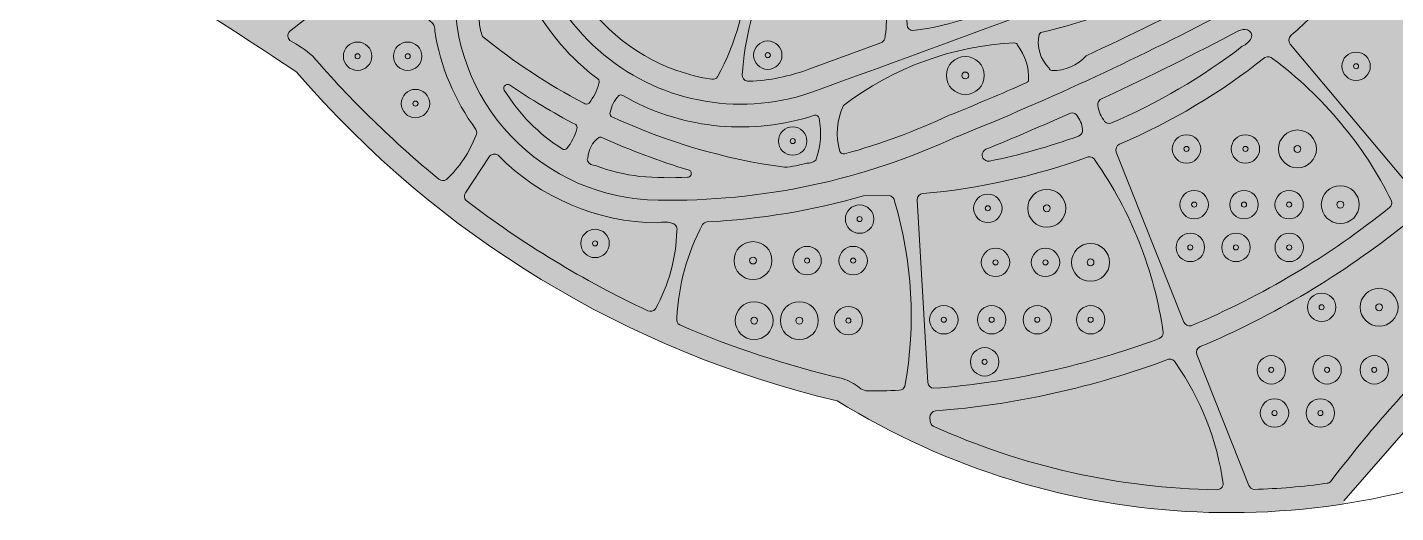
# Model space of a CAD drawing. Header units: inches. Extents: x 36 to 71.8, y 17.4 to 61.8.
# Drawn here: x 49.76 to 64.21, y 17.41 to 22.53 of the extents above; entities that cross this region are included whole.
import ezdxf

# ---------------------------------------------------------------- set-up
doc = ezdxf.new("R2010")
doc.units = ezdxf.units.IN
doc.header["$MEASUREMENT"] = 0
for name, color, linetype, lineweight in [('00_SOURCE_FROZEN', 7, 'CONTINUOUS', 18), ('20_ADDITIONS_CLOSED', 7, 'CONTINUOUS', 13), ('30_MATERIALS', 7, 'CONTINUOUS', 13), ('40_PLANT_SYMBOLS', 7, 'CONTINUOUS', 13)]:
    doc.layers.add(name, color=color, linetype=linetype, lineweight=lineweight)

# ---------------------------------------------------------------- blocks, each defined once
blk = doc.blocks.new('TREE_CROWN_2D')
for radius in [1, 0.18]:
    blk.add_circle((0, 0), radius)

msp = doc.modelspace()

# ---------------------------------------------------------------- hatches: boundary and pattern name
at = {"layer": '30_MATERIALS', "true_color": 0xe8d8b8}
h = msp.add_hatch(color=254, dxfattribs=at)
h.dxf.hatch_style = 1
h.paths.add_polyline_path([(39.788, 24.886), (39.79, 24.888), (39.964, 25.017), (40.137, 25.149), (40.307, 25.283), (40.476, 25.419), (40.643, 25.558), (40.808, 25.699), (40.972, 25.843), (41.133, 25.989), (41.292, 26.138), (41.449, 26.288), (41.605, 26.441), (41.758, 26.597), (42.376, 26.597), (45.427, 29.473), (48.095, 29.84), (50.4, 30.004), (53.65, 30.945), (53.846, 31.023), (54.043, 31.098), (54.242, 31.168), (54.441, 31.236), (54.642, 31.299), (54.843, 31.359), (55.046, 31.416), (55.249, 31.469), (55.453, 31.518), (55.657, 31.563), (55.862, 31.605), (56.068, 31.643), (56.275, 31.678), (56.482, 31.708), (56.689, 31.736), (56.897, 31.759), (57.106, 31.779), (57.314, 31.795), (57.523, 31.807), (57.732, 31.816), (57.942, 31.821), (58.151, 31.822), (58.361, 31.82), (58.571, 31.814), (58.78, 31.804), (58.99, 31.79), (59.199, 31.773), (59.408, 31.752), (59.617, 31.727), (59.826, 31.699), (60.035, 31.666), (60.243, 31.63), (60.446, 31.626), (60.649, 31.616), (60.849, 31.597), (61.049, 31.572), (61.246, 31.541), (61.442, 31.502), (61.635, 31.457), (61.827, 31.405), (62.015, 31.346), (62.202, 31.281), (62.386, 31.21), (62.567, 31.133), (62.745, 31.049), (62.92, 30.96), (63.091, 30.864), (63.26, 30.763), (63.424, 30.656), (63.585, 30.544), (63.742, 30.426), (63.895, 30.302), (64.044, 30.173), (64.189, 30.039), (64.329, 29.9), (64.464, 29.756), (64.594, 29.606), (64.72, 29.452), (64.84, 29.293), (64.955, 29.13), (65.065, 28.961), (65.169, 28.789), (65.268, 28.612), (65.36, 28.431), (66.481, 23.89), (66.516, 23.72), (66.545, 23.55), (66.569, 23.379), (66.586, 23.209), (66.598, 23.038), (66.605, 22.868), (66.605, 22.698), (66.6, 22.529), (66.589, 22.36), (66.573, 22.192), (66.551, 22.025), (66.524, 21.859), (66.492, 21.694), (66.454, 21.53), (66.41, 21.368), (66.362, 21.207), (66.308, 21.048), (66.249, 20.89), (66.185, 20.735), (66.115, 20.582), (66.041, 20.431), (65.961, 20.282), (65.877, 20.136), (65.788, 19.992), (65.693, 19.852), (65.594, 19.714), (65.49, 19.579), (65.381, 19.447), (65.268, 19.318), (65.15, 19.193), (65.027, 19.072), (64.9, 18.954), (63.661, 17.533), (63.666, 17.504), (63.601, 17.493), (63.354, 17.461), (63.106, 17.436), (62.858, 17.419), (62.609, 17.411), (62.36, 17.41), (62.112, 17.417), (61.864, 17.431), (61.616, 17.454), (61.369, 17.485), (61.123, 17.523), (60.878, 17.569), (60.635, 17.623), (60.393, 17.685), (60.152, 17.754), (60.033, 17.792), (59.914, 17.832), (59.795, 17.873), (59.677, 17.917), (59.56, 17.962), (59.443, 18.01), (59.327, 18.059), (59.211, 18.11), (59.097, 18.164), (58.982, 18.219), (58.869, 18.276), (58.756, 18.335), (58.644, 18.396), (58.533, 18.459), (58.423, 18.524), (58.313, 18.59), (58.106, 18.642), (57.9, 18.697), (57.695, 18.756), (57.492, 18.82), (57.291, 18.887), (57.09, 18.958), (56.892, 19.032), (56.695, 19.111), (56.5, 19.193), (56.307, 19.28), (56.116, 19.369), (55.926, 19.463), (55.738, 19.56), (55.553, 19.661), (55.369, 19.765), (55.188, 19.873), (55.008, 19.985), (54.831, 20.1), (54.656, 20.218), (54.484, 20.34), (54.313, 20.465), (54.146, 20.594), (53.98, 20.725), (53.817, 20.861), (53.657, 20.999), (53.499, 21.141), (53.344, 21.286), (53.192, 21.434), (53.042, 21.585), (52.895, 21.739), (52.751, 21.897), (52.611, 22.057), (52.262, 22.289), (51.911, 22.516), (51.558, 22.741), (51.204, 22.963), (50.847, 23.181), (50.488, 23.396), (50.127, 23.607), (49.764, 23.815), (49.728, 23.834), (49.69, 23.851), (49.652, 23.865), (49.613, 23.876), (49.574, 23.886), (49.534, 23.893), (49.494, 23.898), (49.454, 23.9), (49.414, 23.9), (49.374, 23.898), (49.334, 23.893), (49.294, 23.886), (49.255, 23.877), (49.216, 23.865), (49.177, 23.851), (49.139, 23.835), (48.207, 23.627), (47.276, 23.413), (46.347, 23.194), (45.418, 22.97), (45.223, 22.937), (45.027, 22.91), (44.832, 22.89), (44.636, 22.876), (44.441, 22.868), (44.246, 22.867), (44.052, 22.872), (43.858, 22.883), (43.666, 22.901), (43.474, 22.924), (43.283, 22.954), (43.094, 22.989), (42.906, 23.031), (42.719, 23.078), (42.535, 23.131), (42.352, 23.19), (42.171, 23.255), (41.992, 23.326), (41.815, 23.402), (41.641, 23.484), (41.469, 23.571), (41.3, 23.664), (41.134, 23.762), (40.971, 23.866), (40.81, 23.975), (40.653, 24.09), (40.5, 24.21), (40.35, 24.335), (40.203, 24.465), (40.061, 24.6), (39.922, 24.741), (39.788, 24.886)])
at = {"layer": '30_MATERIALS', "true_color": 0xb6c890}
h = msp.add_hatch(color=9, dxfattribs=at)
h.dxf.hatch_style = 1
h.paths.add_polyline_path([(54.797, 23.805), (54.803, 23.737), (54.811, 23.67), (54.82, 23.604), (54.831, 23.538), (54.844, 23.472), (54.858, 23.407), (54.875, 23.342), (54.893, 23.278), (54.912, 23.215), (54.933, 23.152), (54.956, 23.09), (54.981, 23.028), (55.007, 22.968), (55.035, 22.908), (55.064, 22.848), (55.095, 22.79), (55.127, 22.732), (55.161, 22.675), (55.197, 22.62), (55.233, 22.565), (55.272, 22.511), (55.312, 22.458), (55.353, 22.406), (55.396, 22.355), (55.44, 22.305), (55.485, 22.256), (55.532, 22.209), (55.58, 22.162), (55.63, 22.117), (55.68, 22.073), (55.733, 22.031), (55.786, 21.989), (55.795, 21.979), (55.8, 21.967), (55.801, 21.954), (55.797, 21.94), (55.789, 21.912), (55.78, 21.885), (55.756, 21.831), (55.727, 21.781), (55.711, 21.757), (55.693, 21.734), (55.68, 21.727), (55.665, 21.724), (55.651, 21.727), (55.637, 21.734), (55.496, 21.81), (55.357, 21.89), (55.22, 21.973), (55.085, 22.059), (54.952, 22.149), (54.822, 22.242), (54.694, 22.339), (54.568, 22.439), (54.557, 22.473), (54.548, 22.507), (54.541, 22.543), (54.537, 22.579), (54.524, 22.674), (54.516, 22.769), (54.513, 22.865), (54.515, 22.96), (54.546, 23.166), (54.583, 23.371), (54.626, 23.574), (54.675, 23.777), (54.689, 23.798), (54.706, 23.816), (54.727, 23.831), (54.75, 23.841), (54.764, 23.842), (54.778, 23.837), (54.788, 23.828), (54.795, 23.815)])
h = msp.add_hatch(color=9, dxfattribs=at)
h.dxf.hatch_style = 1
h.paths.add_polyline_path([(56.281, 23.665), (56.289, 23.675), (56.299, 23.683), (56.31, 23.689), (56.321, 23.693), (56.333, 23.694), (56.345, 23.694), (56.357, 23.691), (56.369, 23.685), (56.484, 23.619), (56.6, 23.556), (56.718, 23.497), (56.838, 23.441), (56.959, 23.388), (57.082, 23.34), (57.206, 23.295), (57.332, 23.253), (57.342, 23.248), (57.351, 23.24), (57.358, 23.232), (57.364, 23.222), (57.368, 23.211), (57.37, 23.2), (57.37, 23.189), (57.368, 23.177), (57.364, 23.101), (57.358, 23.025), (57.35, 22.949), (57.34, 22.873), (57.328, 22.798), (57.313, 22.724), (57.296, 22.649), (57.277, 22.576), (57.256, 22.502), (57.233, 22.43), (57.208, 22.358), (57.18, 22.287), (57.151, 22.217), (57.119, 22.147), (57.086, 22.079), (57.05, 22.011), (57.038, 21.999), (57.023, 21.99), (57.007, 21.986), (56.99, 21.986), (56.896, 22.003), (56.803, 22.023), (56.711, 22.049), (56.621, 22.078), (56.532, 22.111), (56.446, 22.149), (56.361, 22.191), (56.278, 22.236), (56.198, 22.285), (56.12, 22.338), (56.044, 22.395), (55.971, 22.455), (55.901, 22.519), (55.834, 22.586), (55.77, 22.657), (55.709, 22.731), (55.702, 22.747), (55.701, 22.765), (55.704, 22.782), (55.711, 22.798)])
h = msp.add_hatch(color=9, dxfattribs=at)
h.dxf.hatch_style = 1
h.paths.add_polyline_path([(63.095, 22.356), (63.088, 22.367), (63.083, 22.379), (63.08, 22.391), (63.08, 22.403), (63.082, 22.415), (63.087, 22.426), (63.093, 22.437), (63.102, 22.447), (63.163, 22.502), (63.224, 22.557), (63.284, 22.614), (63.343, 22.671), (63.395, 22.696), (63.449, 22.718), (63.504, 22.737), (63.559, 22.753), (63.616, 22.765), (63.673, 22.774), (63.73, 22.78), (63.789, 22.782), (63.848, 22.791), (63.908, 22.802), (63.967, 22.814), (64.026, 22.828), (64.085, 22.844), (64.142, 22.862), (64.2, 22.881), (64.257, 22.902), (64.323, 22.945), (64.388, 22.99), (64.452, 23.036), (64.515, 23.084), (64.577, 23.133), (64.637, 23.185), (64.696, 23.237), (64.753, 23.292), (64.888, 23.429), (64.897, 23.435), (64.906, 23.44), (64.925, 23.444), (64.946, 23.443), (64.955, 23.44), (64.965, 23.435), (65.039, 23.409), (65.112, 23.381), (65.184, 23.351), (65.255, 23.319), (65.325, 23.285), (65.394, 23.248), (65.462, 23.21), (65.528, 23.17), (65.594, 23.128), (65.658, 23.084), (65.721, 23.038), (65.783, 22.99), (65.843, 22.941), (65.902, 22.889), (65.959, 22.836), (66.015, 22.781), (66.021, 22.77), (66.025, 22.759), (66.027, 22.747), (66.027, 22.736), (66.025, 22.724), (66.021, 22.713), (66.015, 22.703), (66.007, 22.693), (65.924, 22.566), (65.838, 22.441), (65.75, 22.318), (65.659, 22.196), (65.567, 22.075), (65.473, 21.956), (65.377, 21.839), (65.278, 21.724), (65.178, 21.61), (65.076, 21.498), (64.971, 21.388), (64.865, 21.28), (64.757, 21.173), (64.647, 21.069), (64.536, 20.966), (64.422, 20.865), (64.411, 20.859), (64.4, 20.856), (64.388, 20.854), (64.377, 20.855), (64.365, 20.858), (64.355, 20.862), (64.345, 20.869), (64.336, 20.877)])
h = msp.add_hatch(color=9, dxfattribs=at)
h.dxf.hatch_style = 1
h.paths.add_polyline_path([(59.024, 23.008), (59.025, 23.021), (59.027, 23.033), (59.032, 23.044), (59.039, 23.054), (59.048, 23.063), (59.058, 23.069), (59.07, 23.074), (59.082, 23.077), (59.214, 23.092), (59.345, 23.111), (59.475, 23.134), (59.604, 23.161), (59.733, 23.191), (59.861, 23.226), (59.987, 23.264), (60.113, 23.306), (60.124, 23.307), (60.136, 23.306), (60.147, 23.304), (60.157, 23.299), (60.166, 23.293), (60.174, 23.286), (60.181, 23.276), (60.187, 23.266), (60.208, 23.233), (60.227, 23.198), (60.244, 23.163), (60.259, 23.126), (60.272, 23.089), (60.283, 23.051), (60.291, 23.013), (60.297, 22.973), (60.294, 22.954), (60.285, 22.937), (60.272, 22.923), (60.255, 22.914), (60.19, 22.872), (60.124, 22.833), (60.057, 22.796), (59.989, 22.76), (59.92, 22.727), (59.85, 22.696), (59.779, 22.666), (59.708, 22.639), (59.635, 22.614), (59.562, 22.592), (59.489, 22.571), (59.414, 22.552), (59.34, 22.536), (59.264, 22.522), (59.188, 22.51), (59.112, 22.5), (59.1, 22.502), (59.088, 22.506), (59.078, 22.512), (59.069, 22.519), (59.062, 22.528), (59.056, 22.538), (59.052, 22.549), (59.05, 22.561)])
h = msp.add_hatch(color=9, dxfattribs=at)
h.dxf.hatch_style = 1
h.paths.add_polyline_path([(53.398, 23.174), (53.409, 23.181), (53.42, 23.186), (53.433, 23.188), (53.445, 23.188), (53.457, 23.185), (53.468, 23.181), (53.479, 23.174), (53.488, 23.165), (53.62, 23.011), (53.757, 22.862), (53.898, 22.716), (54.044, 22.575), (54.053, 22.557), (54.06, 22.538), (54.063, 22.518), (54.064, 22.498), (54.076, 22.428), (54.091, 22.358), (54.107, 22.288), (54.126, 22.219), (54.146, 22.151), (54.169, 22.084), (54.193, 22.017), (54.22, 21.951), (54.248, 21.886), (54.279, 21.821), (54.311, 21.758), (54.345, 21.695), (54.381, 21.634), (54.419, 21.573), (54.458, 21.514), (54.5, 21.455), (54.506, 21.439), (54.508, 21.422), (54.505, 21.405), (54.497, 21.389), (54.47, 21.324), (54.44, 21.26), (54.406, 21.199), (54.369, 21.14), (54.328, 21.083), (54.284, 21.028), (54.237, 20.976), (54.187, 20.927), (54.178, 20.921), (54.168, 20.918), (54.158, 20.916), (54.148, 20.915), (54.137, 20.917), (54.127, 20.92), (54.118, 20.924), (54.109, 20.93), (53.93, 21.08), (53.754, 21.234), (53.582, 21.392), (53.413, 21.553), (53.248, 21.718), (53.086, 21.886), (52.928, 22.058), (52.774, 22.233), (52.717, 22.278), (52.659, 22.32), (52.599, 22.359), (52.536, 22.395), (52.527, 22.405), (52.521, 22.416), (52.516, 22.428), (52.514, 22.441), (52.515, 22.454), (52.519, 22.467), (52.524, 22.479), (52.533, 22.489)])
h = msp.add_hatch(color=9, dxfattribs=at)
h.dxf.hatch_style = 1
h.paths.add_polyline_path([(57.38, 21.964), (57.367, 21.965), (57.354, 21.968), (57.342, 21.974), (57.332, 21.982), (57.323, 21.992), (57.317, 22.003), (57.312, 22.015), (57.311, 22.029), (57.316, 22.101), (57.322, 22.173), (57.331, 22.245), (57.341, 22.317), (57.354, 22.388), (57.368, 22.459), (57.384, 22.529), (57.402, 22.599), (57.421, 22.668), (57.443, 22.737), (57.466, 22.806), (57.492, 22.873), (57.519, 22.941), (57.548, 23.007), (57.578, 23.073), (57.611, 23.138), (57.622, 23.15), (57.636, 23.158), (57.652, 23.163), (57.669, 23.163), (57.799, 23.136), (57.931, 23.113), (58.062, 23.093), (58.195, 23.078), (58.327, 23.066), (58.46, 23.059), (58.594, 23.055), (58.727, 23.055), (58.738, 23.053), (58.749, 23.049), (58.758, 23.043), (58.767, 23.035), (58.774, 23.026), (58.779, 23.017), (58.783, 23.006), (58.784, 22.994), (58.803, 22.923), (58.817, 22.851), (58.826, 22.778), (58.832, 22.705), (58.834, 22.631), (58.831, 22.558), (58.825, 22.484), (58.814, 22.412), (58.807, 22.398), (58.799, 22.387), (58.787, 22.378), (58.774, 22.371), (58.015, 22.093), (57.939, 22.066), (57.861, 22.042), (57.782, 22.021), (57.703, 22.003), (57.623, 21.988), (57.542, 21.977), (57.461, 21.969)])
h = msp.add_hatch(color=9, dxfattribs=at)
h.dxf.hatch_style = 1
h.paths.add_polyline_path([(60.942, 22.234), (60.906, 22.198), (60.866, 22.167), (60.823, 22.14), (60.778, 22.117), (60.73, 22.099), (60.681, 22.087), (60.631, 22.079), (60.579, 22.077), (60.57, 22.08), (60.561, 22.086), (60.555, 22.094), (60.55, 22.103), (60.517, 22.14), (60.489, 22.18), (60.467, 22.223), (60.451, 22.268), (60.44, 22.315), (60.435, 22.363), (60.436, 22.411), (60.444, 22.46), (60.447, 22.465), (60.451, 22.47), (60.456, 22.475), (60.461, 22.478), (60.647, 22.526), (60.831, 22.579), (61.013, 22.638), (61.193, 22.701), (61.371, 22.771), (61.547, 22.845), (61.721, 22.924), (61.893, 23.009), (61.923, 23.027), (61.951, 23.046), (61.978, 23.066), (62.004, 23.088), (62.029, 23.111), (62.053, 23.136), (62.075, 23.162), (62.096, 23.189), (62.109, 23.198), (62.123, 23.201), (62.138, 23.199), (62.152, 23.191), (62.18, 23.167), (62.207, 23.142), (62.233, 23.116), (62.258, 23.089), (62.281, 23.06), (62.302, 23.03), (62.322, 22.999), (62.34, 22.967), (62.342, 22.954), (62.34, 22.942), (62.334, 22.93), (62.325, 22.921), (61.982, 22.743), (61.638, 22.569), (61.291, 22.399)])
h = msp.add_hatch(color=9, dxfattribs=at)
h.dxf.hatch_style = 1
h.paths.add_polyline_path([(61.143, 21.798), (61.498, 21.966), (61.85, 22.138), (62.201, 22.315), (62.549, 22.496), (62.571, 22.505), (62.595, 22.51), (62.619, 22.511), (62.643, 22.508), (62.655, 22.502), (62.666, 22.494), (62.675, 22.484), (62.682, 22.473), (62.686, 22.46), (62.688, 22.447), (62.688, 22.433), (62.684, 22.42), (62.666, 22.393), (62.644, 22.369), (62.618, 22.35), (62.589, 22.334), (62.427, 22.214), (62.261, 22.099), (62.092, 21.989), (61.92, 21.884), (61.745, 21.785), (61.566, 21.692), (61.385, 21.604), (61.201, 21.521), (61.189, 21.519), (61.177, 21.519), (61.165, 21.521), (61.154, 21.526), (61.144, 21.532), (61.135, 21.54), (61.128, 21.549), (61.123, 21.56), (61.11, 21.579), (61.099, 21.598), (61.089, 21.619), (61.081, 21.64), (61.074, 21.661), (61.069, 21.683), (61.066, 21.706), (61.064, 21.729), (61.069, 21.745), (61.077, 21.759), (61.088, 21.771), (61.102, 21.779)])
h = msp.add_hatch(color=9, dxfattribs=at)
h.dxf.hatch_style = 1
h.paths.add_polyline_path([(58.391, 21.198), (58.376, 21.196), (58.361, 21.201), (58.349, 21.21), (58.342, 21.224), (58.327, 21.285), (58.317, 21.346), (58.314, 21.408), (58.316, 21.471), (58.323, 21.532), (58.337, 21.593), (58.356, 21.652), (58.38, 21.71), (58.479, 21.783), (58.581, 21.851), (58.684, 21.916), (58.79, 21.977), (58.898, 22.033), (59.008, 22.085), (59.12, 22.134), (59.233, 22.177), (59.348, 22.217), (59.465, 22.252), (59.582, 22.283), (59.701, 22.31), (59.821, 22.332), (59.942, 22.35), (60.064, 22.363), (60.186, 22.372), (60.197, 22.368), (60.205, 22.362), (60.212, 22.354), (60.217, 22.345), (60.246, 22.304), (60.27, 22.262), (60.291, 22.217), (60.308, 22.171), (60.32, 22.124), (60.329, 22.076), (60.333, 22.027), (60.333, 21.977), (60.331, 21.969), (60.327, 21.962), (60.321, 21.956), (60.315, 21.952), (60.111, 21.862), (59.907, 21.775), (59.701, 21.689), (59.495, 21.605), (59.361, 21.544), (59.226, 21.486), (59.089, 21.43), (58.952, 21.378), (58.813, 21.328), (58.673, 21.282), (58.533, 21.238)])
h = msp.add_hatch(color=9, dxfattribs=at)
h.dxf.hatch_style = 1
h.paths.add_polyline_path([(61.259, 21.216), (61.256, 21.228), (61.255, 21.241), (61.256, 21.253), (61.26, 21.265), (61.265, 21.276), (61.273, 21.285), (61.283, 21.293), (61.294, 21.3), (61.397, 21.345), (61.499, 21.392), (61.6, 21.44), (61.7, 21.49), (61.799, 21.542), (61.898, 21.595), (61.995, 21.65), (62.092, 21.707), (62.187, 21.765), (62.282, 21.825), (62.376, 21.886), (62.468, 21.949), (62.56, 22.014), (62.65, 22.08), (62.74, 22.147), (62.828, 22.216), (62.839, 22.221), (62.85, 22.224), (62.861, 22.225), (62.872, 22.224), (62.883, 22.222), (62.894, 22.217), (62.903, 22.21), (62.911, 22.202), (63.01, 22.127), (63.105, 22.048), (63.199, 21.968), (63.29, 21.884), (63.378, 21.798), (63.463, 21.71), (63.546, 21.619), (63.627, 21.525), (63.704, 21.43), (63.779, 21.332), (63.851, 21.232), (63.919, 21.13), (63.985, 21.025), (64.048, 20.919), (64.108, 20.811), (64.165, 20.701), (64.168, 20.681), (64.165, 20.662), (64.156, 20.645), (64.143, 20.631), (64.023, 20.536), (63.901, 20.443), (63.778, 20.353), (63.654, 20.264), (63.527, 20.178), (63.4, 20.094), (63.271, 20.013), (63.14, 19.933), (63.008, 19.856), (62.875, 19.782), (62.741, 19.709), (62.605, 19.639), (62.468, 19.572), (62.329, 19.506), (62.19, 19.444), (62.049, 19.383), (62.037, 19.381), (62.026, 19.381), (62.014, 19.383), (62.003, 19.388), (61.994, 19.394), (61.985, 19.402), (61.978, 19.411), (61.972, 19.422)])
h = msp.add_hatch(color=9, dxfattribs=at)
h.dxf.hatch_style = 1
h.paths.add_polyline_path([(54.799, 21.871), (54.795, 21.879), (54.794, 21.887), (54.794, 21.895), (54.795, 21.903), (54.799, 21.911), (54.803, 21.918), (54.809, 21.923), (54.817, 21.928), (54.825, 21.93), (54.834, 21.931), (54.843, 21.93), (54.852, 21.927), (55.022, 21.814), (55.196, 21.707), (55.373, 21.604), (55.553, 21.507), (55.56, 21.498), (55.564, 21.487), (55.566, 21.476), (55.564, 21.464), (55.555, 21.436), (55.546, 21.407), (55.535, 21.38), (55.522, 21.353), (55.508, 21.327), (55.493, 21.302), (55.476, 21.278), (55.458, 21.254), (55.446, 21.247), (55.434, 21.244), (55.421, 21.245), (55.409, 21.251), (55.318, 21.312), (55.231, 21.379), (55.147, 21.45), (55.068, 21.526), (54.994, 21.606), (54.924, 21.69), (54.859, 21.779)])
h = msp.add_hatch(color=9, dxfattribs=at)
h.dxf.hatch_style = 1
h.paths.add_polyline_path([(56.101, 21.785), (56.158, 21.755), (56.216, 21.727), (56.274, 21.7), (56.333, 21.674), (56.392, 21.651), (56.452, 21.628), (56.512, 21.608), (56.573, 21.588), (56.634, 21.571), (56.695, 21.555), (56.757, 21.541), (56.819, 21.528), (56.944, 21.507), (57.069, 21.492), (57.195, 21.484), (57.322, 21.482), (57.385, 21.483), (57.448, 21.487), (57.512, 21.491), (57.575, 21.498), (57.638, 21.505), (57.701, 21.515), (57.764, 21.526), (57.826, 21.539), (57.889, 21.553), (57.951, 21.569), (58.012, 21.587), (58.074, 21.606), (58.082, 21.607), (58.09, 21.606), (58.097, 21.604), (58.104, 21.6), (58.11, 21.595), (58.115, 21.589), (58.119, 21.582), (58.121, 21.575), (58.13, 21.519), (58.136, 21.463), (58.137, 21.407), (58.135, 21.352), (58.129, 21.296), (58.119, 21.241), (58.105, 21.187), (58.087, 21.133), (58.067, 21.117), (58.043, 21.106), (58.018, 21.1), (57.992, 21.1), (57.934, 21.085), (57.875, 21.072), (57.815, 21.063), (57.755, 21.056), (57.637, 21.074), (57.519, 21.093), (57.401, 21.115), (57.284, 21.139), (57.168, 21.165), (57.052, 21.193), (56.936, 21.224), (56.821, 21.256), (56.707, 21.291), (56.594, 21.328), (56.481, 21.367), (56.369, 21.408), (56.257, 21.451), (56.147, 21.496), (56.037, 21.543), (55.928, 21.593), (55.92, 21.602), (55.915, 21.613), (55.914, 21.624), (55.916, 21.636), (55.922, 21.661), (55.929, 21.685), (55.938, 21.709), (55.949, 21.731), (55.961, 21.753), (55.975, 21.774), (55.991, 21.794), (56.008, 21.813), (56.018, 21.818), (56.029, 21.82), (56.04, 21.819), (56.051, 21.815)])
h = msp.add_hatch(color=9, dxfattribs=at)
h.dxf.hatch_style = 1
h.paths.add_polyline_path([(59.921, 21.122), (59.907, 21.121), (59.894, 21.122), (59.881, 21.127), (59.869, 21.133), (59.859, 21.143), (59.852, 21.154), (59.846, 21.166), (59.843, 21.179), (59.843, 21.19), (59.845, 21.2), (59.848, 21.21), (59.852, 21.219), (59.858, 21.227), (59.865, 21.235), (59.874, 21.241), (59.883, 21.246), (60.107, 21.339), (60.33, 21.434), (60.552, 21.53), (60.774, 21.629), (60.786, 21.631), (60.798, 21.631), (60.81, 21.629), (60.821, 21.625), (60.831, 21.618), (60.839, 21.611), (60.847, 21.601), (60.852, 21.59), (60.864, 21.573), (60.874, 21.555), (60.883, 21.537), (60.89, 21.518), (60.896, 21.498), (60.9, 21.478), (60.903, 21.458), (60.903, 21.437), (60.898, 21.42), (60.889, 21.405), (60.876, 21.394), (60.86, 21.386), (60.745, 21.345), (60.629, 21.306), (60.512, 21.27), (60.395, 21.236), (60.277, 21.204), (60.159, 21.175), (60.04, 21.147)])
h = msp.add_hatch(color=9, dxfattribs=at)
h.dxf.hatch_style = 1
h.paths.add_polyline_path([(55.762, 21.074), (55.749, 21.074), (55.736, 21.077), (55.724, 21.081), (55.712, 21.087), (55.702, 21.094), (55.692, 21.103), (55.684, 21.113), (55.677, 21.124), (55.675, 21.132), (55.675, 21.139), (55.676, 21.147), (55.679, 21.154), (55.683, 21.185), (55.69, 21.216), (55.701, 21.246), (55.714, 21.275), (55.73, 21.302), (55.749, 21.327), (55.771, 21.351), (55.795, 21.372), (55.803, 21.375), (55.812, 21.376), (55.821, 21.375), (55.83, 21.372), (55.942, 21.322), (56.055, 21.274), (56.169, 21.227), (56.283, 21.183), (56.399, 21.141), (56.515, 21.101), (56.632, 21.063), (56.749, 21.027), (56.756, 21.023), (56.763, 21.018), (56.767, 21.011), (56.771, 21.003), (56.773, 20.995), (56.773, 20.987), (56.771, 20.979), (56.768, 20.971), (56.762, 20.963), (56.754, 20.956), (56.744, 20.952), (56.734, 20.951), (56.608, 20.946), (56.482, 20.947), (56.356, 20.951), (56.231, 20.96), (56.171, 20.968), (56.111, 20.978), (56.052, 20.989), (55.993, 21.002), (55.934, 21.017), (55.876, 21.034), (55.819, 21.053)])
h = msp.add_hatch(color=9, dxfattribs=at)
h.dxf.hatch_style = 1
h.paths.add_polyline_path([(54.639, 21.167), (54.647, 21.178), (54.658, 21.186), (54.669, 21.192), (54.682, 21.196), (54.696, 21.196), (54.709, 21.194), (54.721, 21.19), (54.733, 21.183), (54.818, 21.101), (54.907, 21.023), (54.999, 20.951), (55.094, 20.883), (55.193, 20.82), (55.294, 20.762), (55.397, 20.709), (55.503, 20.66), (55.611, 20.618), (55.721, 20.58), (55.833, 20.548), (55.947, 20.521), (56.062, 20.499), (56.178, 20.483), (56.295, 20.473), (56.414, 20.468), (56.436, 20.473), (56.458, 20.477), (56.48, 20.478), (56.502, 20.478), (56.525, 20.476), (56.547, 20.472), (56.568, 20.466), (56.59, 20.459), (56.599, 20.453), (56.606, 20.446), (56.613, 20.437), (56.617, 20.428), (56.621, 20.418), (56.622, 20.407), (56.622, 20.397), (56.62, 20.386), (56.618, 20.332), (56.614, 20.278), (56.608, 20.224), (56.601, 20.171), (56.592, 20.117), (56.581, 20.064), (56.57, 20.012), (56.556, 19.959), (56.541, 19.908), (56.524, 19.856), (56.506, 19.805), (56.487, 19.755), (56.466, 19.705), (56.443, 19.656), (56.419, 19.608), (56.393, 19.56), (56.386, 19.552), (56.377, 19.545), (56.367, 19.54), (56.357, 19.537), (56.346, 19.535), (56.336, 19.535), (56.325, 19.537), (56.314, 19.541), (56.187, 19.602), (56.061, 19.664), (55.936, 19.727), (55.812, 19.793), (55.688, 19.86), (55.566, 19.929), (55.444, 19.999), (55.324, 20.071), (55.204, 20.145), (55.086, 20.22), (54.968, 20.297), (54.852, 20.375), (54.736, 20.455), (54.622, 20.537), (54.508, 20.62), (54.396, 20.705), (54.389, 20.713), (54.383, 20.723), (54.38, 20.733), (54.378, 20.744), (54.378, 20.755), (54.379, 20.766), (54.383, 20.776), (54.388, 20.786)])
h = msp.add_hatch(color=9, dxfattribs=at)
h.dxf.hatch_style = 1
h.paths.add_polyline_path([(59.158, 20.711), (59.158, 20.724), (59.161, 20.736), (59.166, 20.747), (59.174, 20.757), (59.183, 20.766), (59.193, 20.772), (59.205, 20.777), (59.217, 20.779), (59.329, 20.79), (59.44, 20.802), (59.551, 20.817), (59.662, 20.833), (59.773, 20.851), (59.883, 20.87), (59.993, 20.892), (60.102, 20.915), (60.211, 20.94), (60.32, 20.967), (60.428, 20.996), (60.536, 21.027), (60.643, 21.059), (60.75, 21.093), (60.856, 21.129), (60.961, 21.167), (60.973, 21.168), (60.985, 21.168), (60.996, 21.165), (61.006, 21.161), (61.016, 21.155), (61.024, 21.147), (61.031, 21.138), (61.036, 21.127), (61.106, 21.025), (61.172, 20.921), (61.235, 20.814), (61.295, 20.707), (61.352, 20.597), (61.406, 20.486), (61.456, 20.374), (61.503, 20.26), (61.546, 20.145), (61.586, 20.028), (61.623, 19.911), (61.656, 19.792), (61.686, 19.672), (61.712, 19.552), (61.735, 19.43), (61.754, 19.308), (61.75, 19.289), (61.742, 19.271), (61.728, 19.258), (61.711, 19.248), (61.567, 19.196), (61.423, 19.146), (61.277, 19.099), (61.131, 19.054), (60.984, 19.012), (60.837, 18.973), (60.689, 18.936), (60.54, 18.902), (60.39, 18.87), (60.241, 18.841), (60.09, 18.815), (59.939, 18.791), (59.788, 18.77), (59.636, 18.751), (59.484, 18.736), (59.332, 18.722), (59.32, 18.724), (59.308, 18.728), (59.298, 18.734), (59.289, 18.741), (59.282, 18.75), (59.276, 18.76), (59.272, 18.772), (59.27, 18.784)])
h = msp.add_hatch(color=9, dxfattribs=at)
h.dxf.hatch_style = 1
h.paths.add_polyline_path([(58.546, 18.729), (58.506, 18.759), (58.463, 18.785), (58.418, 18.806), (58.37, 18.824), (58.15, 18.878), (57.932, 18.937), (57.714, 19.001), (57.498, 19.07), (57.284, 19.143), (57.071, 19.221), (56.86, 19.304), (56.651, 19.391), (56.642, 19.397), (56.635, 19.404), (56.629, 19.413), (56.624, 19.422), (56.621, 19.432), (56.619, 19.442), (56.619, 19.453), (56.621, 19.464), (56.625, 19.528), (56.631, 19.593), (56.638, 19.657), (56.647, 19.721), (56.658, 19.785), (56.671, 19.848), (56.685, 19.911), (56.701, 19.973), (56.719, 20.035), (56.738, 20.096), (56.76, 20.157), (56.782, 20.218), (56.807, 20.277), (56.833, 20.336), (56.861, 20.395), (56.891, 20.452), (56.901, 20.463), (56.912, 20.471), (56.925, 20.476), (56.94, 20.479), (57.149, 20.492), (57.357, 20.512), (57.565, 20.538), (57.772, 20.57), (57.978, 20.607), (58.183, 20.65), (58.386, 20.699), (58.589, 20.754), (58.86, 20.758), (58.871, 20.756), (58.882, 20.752), (58.892, 20.746), (58.9, 20.738), (58.907, 20.729), (58.913, 20.719), (58.916, 20.709), (58.918, 20.697), (58.952, 20.578), (58.982, 20.458), (59.009, 20.337), (59.032, 20.216), (59.051, 20.094), (59.067, 19.972), (59.079, 19.85), (59.088, 19.727), (59.093, 19.604), (59.094, 19.481), (59.092, 19.358), (59.086, 19.235), (59.077, 19.112), (59.064, 18.989), (59.047, 18.866), (59.027, 18.744), (59.018, 18.727), (59.004, 18.714), (58.987, 18.705), (58.968, 18.701), (58.88, 18.698), (58.791, 18.696), (58.702, 18.695), (58.614, 18.696), (58.596, 18.701), (58.578, 18.709), (58.562, 18.718)])
h = msp.add_hatch(color=9, dxfattribs=at)
h.dxf.hatch_style = 1
h.paths.add_polyline_path([(62.109, 19.078), (62.105, 19.09), (62.104, 19.103), (62.105, 19.115), (62.109, 19.127), (62.115, 19.138), (62.123, 19.148), (62.133, 19.156), (62.144, 19.162), (62.289, 19.224), (62.433, 19.29), (62.576, 19.357), (62.718, 19.427), (62.858, 19.5), (62.997, 19.575), (63.134, 19.652), (63.27, 19.732), (63.405, 19.814), (63.539, 19.899), (63.67, 19.985), (63.801, 20.074), (63.93, 20.166), (64.057, 20.259), (64.183, 20.355), (64.307, 20.453), (64.317, 20.459), (64.328, 20.462), (64.34, 20.463), (64.351, 20.462), (64.362, 20.459), (64.372, 20.455), (64.382, 20.448), (64.39, 20.44), (64.447, 20.395), (64.503, 20.349), (64.557, 20.302), (64.61, 20.253), (64.661, 20.202), (64.711, 20.151), (64.759, 20.097), (64.806, 20.043), (64.851, 19.987), (64.894, 19.93), (64.936, 19.871), (64.977, 19.812), (65.015, 19.751), (65.052, 19.689), (65.087, 19.626), (65.12, 19.562), (65.123, 19.545), (65.122, 19.529), (65.117, 19.513), (65.107, 19.499), (65.019, 19.403), (64.927, 19.31), (64.833, 19.219), (64.737, 19.131), (64.575, 18.965), (64.415, 18.798), (64.258, 18.627), (64.105, 18.454), (63.954, 18.278), (63.806, 18.1), (63.661, 17.919), (63.52, 17.736), (63.512, 17.73), (63.503, 17.725), (63.494, 17.722), (63.484, 17.72), (63.292, 17.695), (63.099, 17.676), (62.906, 17.663), (62.712, 17.655), (62.694, 17.659), (62.679, 17.668), (62.667, 17.68), (62.658, 17.696)])
at = {"layer": '30_MATERIALS', "true_color": 0x6fbec8}
h = msp.add_hatch(color=133, dxfattribs=at)
h.dxf.hatch_style = 1
h.paths.add_polyline_path([(59.292, 18.414), (59.292, 18.427), (59.295, 18.439), (59.3, 18.451), (59.307, 18.461), (59.316, 18.469), (59.327, 18.476), (59.339, 18.48), (59.351, 18.483), (59.509, 18.497), (59.666, 18.513), (59.823, 18.532), (59.979, 18.554), (60.135, 18.579), (60.291, 18.607), (60.446, 18.637), (60.6, 18.67), (60.754, 18.705), (60.907, 18.743), (61.059, 18.784), (61.211, 18.828), (61.362, 18.874), (61.512, 18.923), (61.662, 18.974), (61.811, 19.029), (61.822, 19.03), (61.834, 19.03), (61.845, 19.027), (61.855, 19.023), (61.865, 19.017), (61.873, 19.009), (61.88, 19), (61.886, 18.989), (61.934, 18.917), (61.98, 18.844), (62.024, 18.77), (62.066, 18.694), (62.106, 18.618), (62.143, 18.54), (62.178, 18.461), (62.211, 18.381), (62.241, 18.301), (62.269, 18.219), (62.295, 18.137), (62.318, 18.054), (62.339, 17.97), (62.357, 17.885), (62.373, 17.8), (62.387, 17.715), (62.385, 17.702), (62.381, 17.69), (62.375, 17.679), (62.367, 17.669), (62.356, 17.661), (62.345, 17.655), (62.333, 17.652), (62.32, 17.651), (62.126, 17.657), (61.933, 17.667), (61.74, 17.683), (61.548, 17.703), (61.357, 17.729), (61.166, 17.759), (60.976, 17.794), (60.788, 17.834), (60.6, 17.878), (60.414, 17.928), (60.228, 17.982), (60.045, 18.041), (59.862, 18.104), (59.681, 18.173), (59.502, 18.246), (59.325, 18.323), (59.312, 18.333), (59.303, 18.345), (59.297, 18.359), (59.294, 18.375)])

# ---------------------------------------------------------------- linework, layer by layer
at = {"layer": '00_SOURCE_FROZEN'}
msp.add_lwpolyline([(53.65, 30.945, -0.14301), (60.243, 31.63, -0.286424), (65.36, 28.431), (66.481, 23.89, -0.272091), (64.9, 18.954), (63.661, 17.533)], format="xyb", dxfattribs=at)
for centre, radius, start, end in [((57.297, 23.989), 2.267, 169.9426, 290.5995), ((27.349, -15.654), 45.391, 56.1832, 60.407), ((-1020.176, 2968.529), 3137.752, 290.099053, 290.170489), ((56.447, 22.882), 2.174, 177.465, 269.3394), ((47.99, 50.05), 30.924, 292.0248, 297.912), ((60.808, 29.117), 10.819, 220.7372, 256.6678), ((56.543, 27.898), 7.19, 269.0356, 295.0414), ((62.456, 25.263), 7.854, 238.1666, 296.8153)]:
    msp.add_arc(centre, radius, start, end, dxfattribs=at)
at = {"layer": '20_ADDITIONS_CLOSED'}
for points in [[(54.797, 23.805, 0.216806), (55.786, 21.989, -0.35558), (55.797, 21.94, -0.110464), (55.693, 21.734, -0.35731), (55.637, 21.734, -0.050961), (54.568, 22.439, -0.074009), (54.537, 22.579, -0.05118), (54.515, 22.96, -0.028663), (54.675, 23.777, -0.181948), (54.75, 23.841, -0.379273), (54.795, 23.815)], [(56.281, 23.665, -0.401069), (56.369, 23.685, 0.05933), (57.332, 23.253, -0.366075), (57.368, 23.177, -0.116715), (57.05, 22.011, -0.268636), (56.99, 21.986, -0.190833), (55.709, 22.731, -0.279535), (55.711, 22.798)], [(63.095, 22.356, -0.405296), (63.102, 22.447, 0.010843), (63.343, 22.671, -0.119823), (63.789, 22.782, 0.0598), (64.257, 22.902, 0.052788), (64.753, 23.292), (64.888, 23.429, -0.326507), (64.965, 23.435, -0.117842), (66.015, 22.781, -0.35133), (66.007, 22.693, -0.06957), (64.422, 20.865, -0.382092), (64.336, 20.877)], [(59.024, 23.008, -0.401913), (59.082, 23.077, 0.059341), (60.113, 23.306, -0.365351), (60.187, 23.266, -0.118413), (60.297, 22.973, -0.308797), (60.255, 22.914, -0.118489), (59.112, 22.5, -0.383406), (59.05, 22.561)], [(53.398, 23.174, -0.40699), (53.488, 23.165, 0.029382), (54.044, 22.575, -0.161517), (54.064, 22.498, 0.118716), (54.5, 21.455, -0.276302), (54.497, 21.389, -0.115052), (54.187, 20.927, -0.335187), (54.109, 20.93, -0.043314), (52.774, 22.233, 0.046696), (52.536, 22.395, -0.427924), (52.533, 22.489)], [(57.38, 21.964, -0.429678), (57.311, 22.029, -0.106676), (57.611, 23.138, -0.260946), (57.669, 23.163, 0.059194), (58.727, 23.055, -0.364605), (58.784, 22.994, -0.113649), (58.814, 22.412, -0.227459), (58.774, 22.371), (58.015, 22.093, -0.081265)], [(60.942, 22.234, -0.212263), (60.579, 22.077, -0.264404), (60.55, 22.103, -0.259097), (60.444, 22.46, -0.161721), (60.461, 22.478, 0.05877), (61.893, 23.009, 0.107542), (62.096, 23.189, -0.403018), (62.152, 23.191, -0.107434), (62.34, 22.967, -0.332557), (62.325, 22.921, -0.012984)], [(61.143, 21.798, 0.012323), (62.549, 22.496, -0.166394), (62.643, 22.508, -0.421932), (62.684, 22.42, -0.163761), (62.589, 22.334, -0.062803), (61.201, 21.521, -0.383621), (61.123, 21.56, -0.153278), (61.064, 21.729, -0.258823), (61.102, 21.779)], [(58.391, 21.198, -0.403957), (58.342, 21.224, -0.186005), (58.38, 21.71, -0.151161), (60.186, 22.372, -0.273601), (60.217, 22.345, -0.177647), (60.333, 21.977, -0.203788), (60.315, 21.952, -0.008708), (59.495, 21.605, -0.042323)], [(61.259, 21.216, -0.406143), (61.294, 21.3, 0.066449), (62.828, 22.216, -0.368391), (62.911, 22.202, -0.11806), (64.165, 20.701, -0.307819), (64.143, 20.631, -0.070119), (62.049, 19.383, -0.381328), (61.972, 19.422)], [(54.799, 21.871, -0.444402), (54.817, 21.928, -0.229063), (54.852, 21.927, 0.028333), (55.553, 21.507, -0.299027), (55.564, 21.464, -0.109727), (55.458, 21.254, -0.339503), (55.409, 21.251, -0.114485)], [(56.101, 21.785, 0.206329), (58.074, 21.606, -0.414511), (58.121, 21.575, -0.140306), (58.087, 21.133, -0.23028), (57.992, 21.1, -0.051239), (57.755, 21.056, -0.074914), (55.928, 21.593, -0.308217), (55.916, 21.636, -0.145688), (56.008, 21.813, -0.292084), (56.051, 21.815)], [(59.921, 21.122, -0.442309), (59.843, 21.179, -0.331765), (59.883, 21.246, 0.008249), (60.774, 21.629, -0.386443), (60.852, 21.59, -0.160984), (60.903, 21.437, -0.280668), (60.86, 21.386, -0.037737)], [(55.762, 21.074, -0.285483), (55.677, 21.124, -0.191402), (55.679, 21.154, -0.211159), (55.795, 21.372, -0.229517), (55.83, 21.372, 0.036433), (56.749, 21.027, -0.444193), (56.768, 20.971, -0.263068), (56.734, 20.951, -0.035237), (56.231, 20.96, -0.062598)], [(54.639, 21.167, -0.437628), (54.733, 21.183, 0.196483), (56.414, 20.468, -0.157835), (56.59, 20.459, -0.338937), (56.62, 20.386, -0.119615), (56.393, 19.56, -0.349383), (56.314, 19.541, -0.054053), (54.396, 20.705, -0.354488), (54.388, 20.786)], [(59.158, 20.711, -0.40699), (59.217, 20.779, 0.066457), (60.961, 21.167, -0.369867), (61.036, 21.127, -0.118277), (61.754, 19.308, -0.308416), (61.711, 19.248, -0.070036), (59.332, 18.722, -0.382856), (59.27, 18.784)], [(58.546, 18.729, 0.097602), (58.37, 18.824, -0.043524), (56.651, 19.391, -0.337672), (56.621, 19.464, -0.111561), (56.891, 20.452, -0.223178), (56.94, 20.479, 0.056977), (58.589, 20.754), (58.86, 20.758, -0.369141), (58.918, 20.697, -0.117842), (59.027, 18.744, -0.307222), (58.968, 18.701, -0.012744), (58.614, 18.696, -0.116953)], [(62.109, 19.078, -0.408686), (62.144, 19.162, 0.069958), (64.307, 20.453, -0.370664), (64.39, 20.44, -0.114929), (65.12, 19.562, -0.264372), (65.107, 19.499, -0.027432), (64.737, 19.131, 0.033956), (63.52, 17.736, -0.151938), (63.484, 17.72, -0.029496), (62.712, 17.655, -0.279856), (62.658, 17.696)], [(59.292, 18.414, -0.408262), (59.351, 18.483, 0.069887), (61.811, 19.029, -0.371055), (61.886, 18.989, -0.117232), (62.387, 17.715, -0.417365), (62.32, 17.651, -0.102421), (59.325, 18.323, -0.244156), (59.294, 18.375)]]:
    msp.add_lwpolyline(points, format="xyb", close=True, dxfattribs=at)

# ---------------------------------------------------------------- block references
at = {"layer": '40_PLANT_SYMBOLS'}
for p, xscale, yscale in [((57.58, 22.24), 0.15, 0.15), ((53.25, 22.229), 0.15, 0.15), ((53.779, 22.229), 0.15, 0.15), ((63.79, 22.123), 0.15, 0.15), ((59.665, 22.026), 0.2, 0.2), ((53.861, 21.729), 0.15, 0.15), ((57.843, 21.333), 0.15, 0.15), ((62, 21.25), 0.15, 0.15), ((62.622, 21.25), 0.15, 0.15), ((63.171, 21.25), 0.2, 0.2), ((60.525, 20.623), 0.2, 0.2), ((62.081, 20.662), 0.15, 0.15), ((62.607, 20.662), 0.15, 0.15), ((63.083, 20.662), 0.15, 0.15), ((63.623, 20.662), 0.2, 0.2), ((58.549, 20.509), 0.15, 0.15), ((59.903, 20.623), 0.15, 0.15), ((55.757, 20.252), 0.15, 0.15), ((57.424, 20.071), 0.2, 0.2), ((57.995, 20.071), 0.15, 0.15), ((58.481, 20.071), 0.15, 0.15), ((60.987, 20.052), 0.2, 0.2), ((62.04, 20.21), 0.15, 0.15), ((62.522, 20.21), 0.15, 0.15), ((63.084, 20.21), 0.15, 0.15), ((59.984, 20.052), 0.15, 0.15), ((60.511, 20.052), 0.15, 0.15), ((63.426, 19.578), 0.15, 0.15), ((64.033, 19.578), 0.2, 0.2), ((57.436, 19.437), 0.2, 0.2), ((57.913, 19.437), 0.2, 0.2), ((58.431, 19.437), 0.15, 0.15), ((59.438, 19.446), 0.15, 0.15), ((59.943, 19.446), 0.15, 0.15), ((60.425, 19.446), 0.15, 0.15), ((60.988, 19.446), 0.15, 0.15), ((59.869, 19.002), 0.15, 0.15), ((62.895, 18.917), 0.15, 0.15), ((63.484, 18.917), 0.15, 0.15), ((63.982, 18.917), 0.15, 0.15), ((62.929, 18.461), 0.15, 0.15), ((63.413, 18.461), 0.15, 0.15)]:
    msp.add_blockref('TREE_CROWN_2D', p, dxfattribs=dict(at, xscale=xscale, yscale=yscale))

doc.saveas('drawing.dxf')
